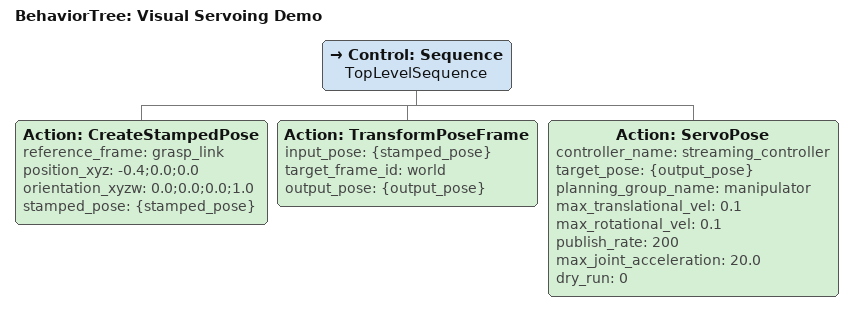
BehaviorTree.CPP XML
<?xml version='1.0' encoding='UTF-8'?>
<root BTCPP_format="4" main_tree_to_execute="Visual Servoing Demo">
  <BehaviorTree ID="Visual Servoing Demo" _description="" _hardcoded="false">
    <Control ID="Sequence" name="TopLevelSequence">
      <Action ID="CreateStampedPose" reference_frame="grasp_link" position_xyz="-0.4;0.0;0.0" orientation_xyzw="0.0;0.0;0.0;1.0" stamped_pose="{stamped_pose}"/>
      <Action ID="TransformPoseFrame" input_pose="{stamped_pose}" target_frame_id="world" output_pose="{output_pose}"/>
      <Action ID="ServoPose" controller_name="streaming_controller" target_pose="{output_pose}" planning_group_name="manipulator" max_translational_vel="0.1" max_rotational_vel="0.1" publish_rate="200" max_joint_acceleration="20.0" dry_run="0"/>
    </Control>
  </BehaviorTree>
</root>
